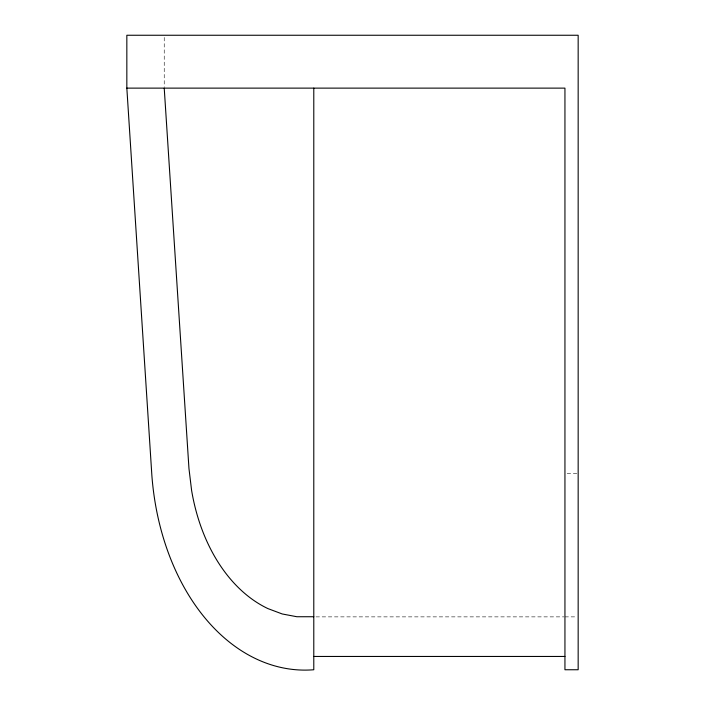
<?xml version="1.0" encoding="UTF-8"?>
<svg xmlns="http://www.w3.org/2000/svg" width="705" height="705" viewBox="0 0 705 705"><rect width="100%" height="100%" fill="white"/><g stroke="black" fill="none" stroke-linecap="round" stroke-linejoin="round"><path stroke-width="0.53" stroke-dasharray="3.52 2.64" d="M567.146 473.689L577.06 473.689M315.99 616.875L563.841 616.875M564.943 616.875L577.06 616.875M164.23 37.453L164.23 87.023"/><path stroke-width="1.06" d="M126.838 88.125L564.943 88.125L564.943 669.75L578.162 669.75L578.162 35.25L126.838 35.25L126.838 88.125L151.866 475.408A217.678 153.919 -90 0 0 313.787 669.75L313.787 88.125M313.787 616.734L296.858 616.734L282.22 613.967L267.953 608.609A164.697 116.457 90 0 1 191.601 490.398L188.966 468.543L164.23 88.125M313.787 656.452L564.943 656.452"/></g></svg>
